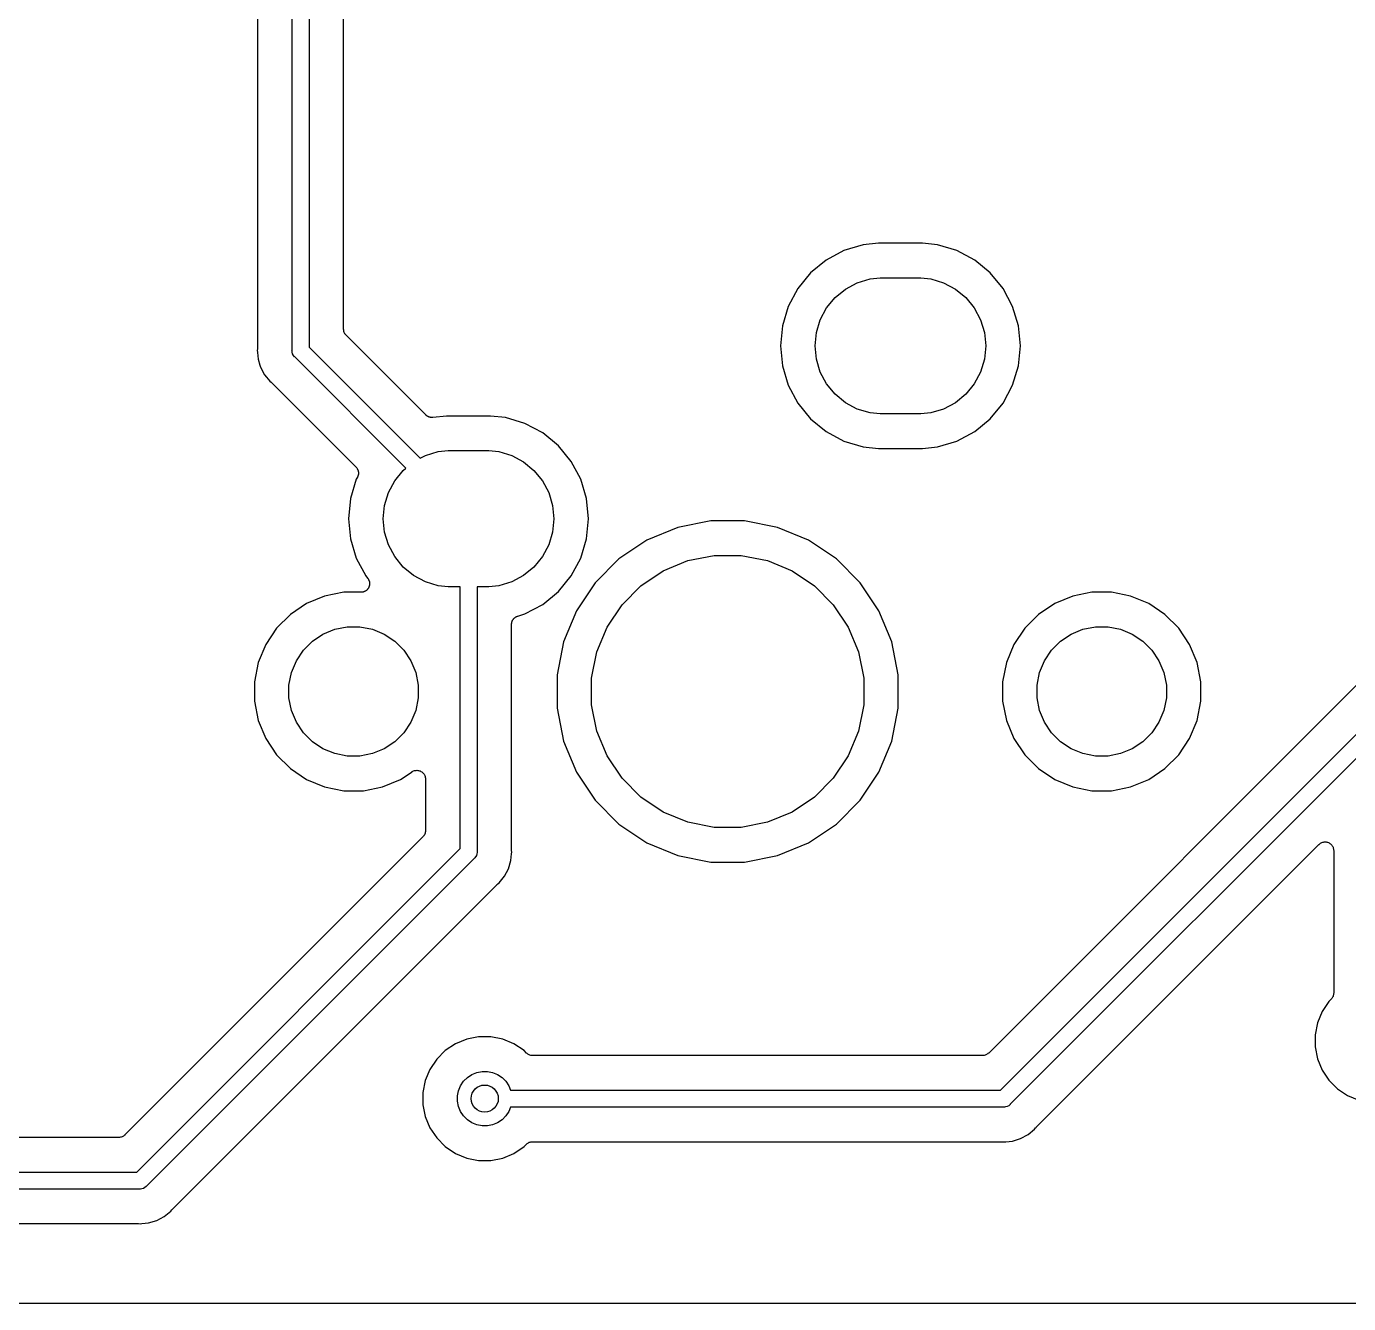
# Model space of a CAD drawing. Extents: x 1.13 to 10.46, y -5.5 to -3.29.
# Drawn here: x 7.171 to 7.936, y -5.498 to -4.758 of the extents above; entities that cross this region are included whole.
import ezdxf

# ---------------------------------------------------------------- set-up
doc = ezdxf.new("R2010")
doc.units = 0
doc.header["$MEASUREMENT"] = 0
doc.layers.add('BLACK', color=7, linetype='CONTINUOUS')

msp = doc.modelspace()

# ---------------------------------------------------------------- linework, layer by layer
at = {"layer": 'BLACK', "linetype": 'CONTINUOUS'}
for p, q in [((7.33445, -4.33228), (7.33445, -4.94402)), ((7.32461, -4.94582), (7.32461, -4.34237)), ((7.35445, -4.93367), (7.35445, -4.35409)), ((7.30461, -4.4435), (7.30461, -4.94459)), ((7.6441, -4.88819), (7.63379, -4.8937)), ((7.65529, -4.8848), (7.6441, -4.88819)), ((7.66401, -4.88394), (7.65529, -4.8848)), ((7.68953, -4.88394), (7.66401, -4.88394)), ((7.69825, -4.8848), (7.68953, -4.88394)), ((7.70944, -4.88819), (7.69825, -4.8848)), ((7.71976, -4.8937), (7.70944, -4.88819)), ((7.63379, -4.8937), (7.62474, -4.90112)), ((7.7288, -4.90112), (7.71976, -4.8937)), ((7.62474, -4.90112), (7.61733, -4.91016)), ((7.65179, -4.90676), (7.65921, -4.90451)), ((7.65921, -4.90451), (7.665, -4.90394)), ((7.665, -4.90394), (7.68855, -4.90394)), ((7.68855, -4.90394), (7.69433, -4.90451)), ((7.69433, -4.90451), (7.70175, -4.90676)), ((7.73622, -4.91016), (7.7288, -4.90112)), ((7.61733, -4.91016), (7.61181, -4.92048)), ((7.63896, -4.91533), (7.64495, -4.91041)), ((7.64495, -4.91041), (7.65179, -4.90676)), ((7.70175, -4.90676), (7.70859, -4.91041)), ((7.70859, -4.91041), (7.71459, -4.91533)), ((7.74173, -4.92048), (7.73622, -4.91016)), ((7.61181, -4.92048), (7.60842, -4.93167)), ((7.63404, -4.92133), (7.63896, -4.91533)), ((7.71459, -4.91533), (7.71951, -4.92133)), ((7.74513, -4.93167), (7.74173, -4.92048)), ((7.62813, -4.93559), (7.63038, -4.92817)), ((7.63038, -4.92817), (7.63404, -4.92133)), ((7.71951, -4.92133), (7.72316, -4.92817)), ((7.72316, -4.92817), (7.72541, -4.93559)), ((7.35449, -4.93413), (7.35445, -4.93367)), ((7.35453, -4.93459), (7.35449, -4.93413)), ((7.35454, -4.93461), (7.35453, -4.93459)), ((7.35454, -4.93464), (7.35454, -4.93461)), ((7.35468, -4.93508), (7.35454, -4.93464)), ((7.35481, -4.93553), (7.35468, -4.93508)), ((7.35482, -4.93555), (7.35481, -4.93553)), ((7.35483, -4.93557), (7.35482, -4.93555)), ((7.35504, -4.93598), (7.35483, -4.93557)), ((7.35526, -4.93639), (7.35504, -4.93598)), ((7.60842, -4.93167), (7.60727, -4.94331)), ((7.62737, -4.94331), (7.62813, -4.93559)), ((7.72541, -4.93559), (7.72617, -4.94331)), ((7.74627, -4.94331), (7.74513, -4.93167)), ((7.35527, -4.93641), (7.35526, -4.93639)), ((7.35528, -4.93644), (7.35527, -4.93641)), ((7.35558, -4.93679), (7.35528, -4.93644)), ((7.35586, -4.93716), (7.35558, -4.93679)), ((7.3559, -4.93719), (7.35586, -4.93716)), ((7.35591, -4.9372), (7.3559, -4.93719)), ((7.3559, -4.93719), (7.3559, -4.93719)), ((7.3559, -4.93719), (7.3559, -4.93719)), ((7.36555, -4.94684), (7.35591, -4.9372)), ((7.60727, -4.94331), (7.60842, -4.95495)), ((7.62813, -4.95102), (7.62737, -4.94331)), ((7.72617, -4.94331), (7.72541, -4.95102)), ((7.74513, -4.95495), (7.74627, -4.94331)), ((7.30458, -4.94508), (7.30449, -4.94606)), ((7.30449, -4.94606), (7.30458, -4.94704)), ((7.30461, -4.94466), (7.30458, -4.94487)), ((7.30458, -4.94487), (7.30458, -4.94508)), ((7.30458, -4.94704), (7.30458, -4.94705)), ((7.30458, -4.94705), (7.30497, -4.95095)), ((7.30461, -4.94459), (7.30461, -4.94466)), ((7.30497, -4.95095), (7.30604, -4.95447)), ((7.32458, -4.94606), (7.32461, -4.94582)), ((7.32461, -4.9463), (7.32458, -4.94606)), ((7.32468, -4.94703), (7.32461, -4.9463)), ((7.32461, -4.9463), (7.32461, -4.9463)), ((7.32496, -4.94796), (7.32468, -4.94703)), ((7.32542, -4.94881), (7.32496, -4.94796)), ((7.32603, -4.94956), (7.32542, -4.94881)), ((7.32622, -4.94971), (7.32603, -4.94956)), ((7.39054, -5.01403), (7.32622, -4.94971)), ((7.33445, -4.94402), (7.39879, -5.00836)), ((7.40199, -4.98328), (7.36555, -4.94684)), ((7.36555, -4.94684), (7.36555, -4.94684)), ((7.63038, -4.95845), (7.62813, -4.95102)), ((7.72541, -4.95102), (7.72316, -4.95845)), ((7.30604, -4.95447), (7.30604, -4.95448)), ((7.30604, -4.95448), (7.30639, -4.95565)), ((7.30639, -4.95565), (7.30871, -4.95998)), ((7.60842, -4.95495), (7.61181, -4.96614)), ((7.63404, -4.96529), (7.63038, -4.95845)), ((7.72316, -4.95845), (7.71951, -4.96529)), ((7.74173, -4.96614), (7.74513, -4.95495)), ((7.30871, -4.95998), (7.30991, -4.96144)), ((7.30991, -4.96144), (7.30991, -4.96144)), ((7.30991, -4.96144), (7.31182, -4.96377)), ((7.31182, -4.96377), (7.31258, -4.96439)), ((7.31258, -4.96439), (7.31264, -4.96444)), ((7.31264, -4.96444), (7.31278, -4.96459)), ((7.31278, -4.96459), (7.31295, -4.96472)), ((7.31295, -4.96472), (7.36159, -5.01337)), ((7.61181, -4.96614), (7.61733, -4.97645)), ((7.63896, -4.97128), (7.63404, -4.96529)), ((7.71951, -4.96529), (7.71459, -4.97128)), ((7.73622, -4.97645), (7.74173, -4.96614)), ((7.64495, -4.9762), (7.63896, -4.97128)), ((7.71459, -4.97128), (7.70859, -4.9762)), ((7.61733, -4.97645), (7.62474, -4.98549)), ((7.65179, -4.97986), (7.64495, -4.9762)), ((7.65921, -4.98211), (7.65179, -4.97986)), ((7.665, -4.98268), (7.65921, -4.98211)), ((7.69433, -4.98211), (7.68855, -4.98268)), ((7.70175, -4.97986), (7.69433, -4.98211)), ((7.70859, -4.9762), (7.70175, -4.97986)), ((7.7288, -4.98549), (7.73622, -4.97645)), ((7.40216, -4.98342), (7.40199, -4.98328)), ((7.40232, -4.98358), (7.40216, -4.98342)), ((7.40254, -4.98373), (7.40232, -4.98358)), ((7.40275, -4.9839), (7.40254, -4.98373)), ((7.40294, -4.98401), (7.40275, -4.9839)), ((7.40312, -4.98413), (7.40294, -4.98401)), ((7.40337, -4.98424), (7.40312, -4.98413)), ((7.40361, -4.98436), (7.40337, -4.98424)), ((7.40382, -4.98443), (7.40361, -4.98436)), ((7.40402, -4.98452), (7.40382, -4.98443)), ((7.40428, -4.98457), (7.40402, -4.98452)), ((7.40454, -4.98465), (7.40428, -4.98457)), ((7.40476, -4.98467), (7.40454, -4.98465)), ((7.40497, -4.98472), (7.40476, -4.98467)), ((7.40524, -4.98472), (7.40497, -4.98472)), ((7.40551, -4.98475), (7.40524, -4.98472)), ((7.40573, -4.98473), (7.40551, -4.98475)), ((7.40595, -4.98473), (7.40573, -4.98473)), ((7.40602, -4.98472), (7.40595, -4.98473)), ((7.41401, -4.98394), (7.40602, -4.98472)), ((7.43953, -4.98394), (7.41401, -4.98394)), ((7.44825, -4.9848), (7.43953, -4.98394)), ((7.45944, -4.98819), (7.44825, -4.9848)), ((7.46976, -4.9937), (7.45944, -4.98819)), ((7.62474, -4.98549), (7.63379, -4.99291)), ((7.68855, -4.98268), (7.665, -4.98268)), ((7.71976, -4.99291), (7.7288, -4.98549)), ((7.4788, -5.00112), (7.46976, -4.9937)), ((7.63379, -4.99291), (7.6441, -4.99842)), ((7.70944, -4.99842), (7.71976, -4.99291)), ((7.40179, -5.00676), (7.40921, -5.00451)), ((7.40921, -5.00451), (7.415, -5.00394)), ((7.415, -5.00394), (7.43855, -5.00394)), ((7.43855, -5.00394), (7.44433, -5.00451)), ((7.44433, -5.00451), (7.45175, -5.00676)), ((7.48622, -5.01016), (7.4788, -5.00112)), ((7.6441, -4.99842), (7.65529, -5.00182)), ((7.65529, -5.00182), (7.66401, -5.00268)), ((7.66401, -5.00268), (7.68953, -5.00268)), ((7.68953, -5.00268), (7.69825, -5.00182)), ((7.69825, -5.00182), (7.70944, -4.99842)), ((7.39879, -5.00836), (7.40179, -5.00676)), ((7.45175, -5.00676), (7.45859, -5.01041)), ((7.45859, -5.01041), (7.46459, -5.01533)), ((7.49173, -5.02048), (7.48622, -5.01016)), ((7.36181, -5.02048), (7.35842, -5.03167)), ((7.36159, -5.01337), (7.36164, -5.01342)), ((7.36164, -5.01342), (7.36178, -5.01359)), ((7.36178, -5.01359), (7.36194, -5.01375)), ((7.36246, -5.01926), (7.36181, -5.02048)), ((7.36194, -5.01375), (7.36208, -5.01397)), ((7.36208, -5.01397), (7.36225, -5.01418)), ((7.36225, -5.01418), (7.36235, -5.01438)), ((7.36235, -5.01438), (7.36247, -5.01457)), ((7.36255, -5.01905), (7.36246, -5.01926)), ((7.36247, -5.01457), (7.36257, -5.01481)), ((7.36266, -5.01886), (7.36255, -5.01905)), ((7.36257, -5.01481), (7.3627, -5.01505)), ((7.36274, -5.0186), (7.36266, -5.01886)), ((7.3627, -5.01505), (7.36276, -5.01526)), ((7.36284, -5.01836), (7.36274, -5.0186)), ((7.36276, -5.01526), (7.36284, -5.01547)), ((7.36284, -5.01547), (7.36289, -5.01573)), ((7.36288, -5.01814), (7.36284, -5.01836)), ((7.36295, -5.01793), (7.36288, -5.01814)), ((7.36289, -5.01573), (7.36297, -5.01598)), ((7.36298, -5.01766), (7.36295, -5.01793)), ((7.36297, -5.01598), (7.36299, -5.01621)), ((7.36303, -5.0174), (7.36298, -5.01766)), ((7.36299, -5.01621), (7.36303, -5.01643)), ((7.36303, -5.01643), (7.36303, -5.01669)), ((7.36303, -5.01669), (7.36305, -5.01696)), ((7.36305, -5.01696), (7.36303, -5.01718)), ((7.36303, -5.01718), (7.36303, -5.0174)), ((7.38404, -5.02133), (7.38896, -5.01533)), ((7.38896, -5.01533), (7.39054, -5.01403)), ((7.46459, -5.01533), (7.46951, -5.02133)), ((7.49513, -5.03167), (7.49173, -5.02048)), ((7.37813, -5.03559), (7.38038, -5.02817)), ((7.38038, -5.02817), (7.38404, -5.02133)), ((7.46951, -5.02133), (7.47316, -5.02817)), ((7.47316, -5.02817), (7.47541, -5.03559)), ((7.35842, -5.03167), (7.35727, -5.04331)), ((7.37737, -5.04331), (7.37813, -5.03559)), ((7.47541, -5.03559), (7.47617, -5.04331)), ((7.49627, -5.04331), (7.49513, -5.03167)), ((7.35727, -5.04331), (7.35842, -5.05495)), ((7.37813, -5.05102), (7.37737, -5.04331)), ((7.47617, -5.04331), (7.47541, -5.05102)), ((7.49513, -5.05495), (7.49627, -5.04331)), ((7.38038, -5.05845), (7.37813, -5.05102)), ((7.47541, -5.05102), (7.47316, -5.05845)), ((7.54797, -5.04836), (7.53, -5.0558)), ((7.56705, -5.04457), (7.54797, -5.04836)), ((7.5865, -5.04457), (7.56705, -5.04457)), ((7.60557, -5.04836), (7.5865, -5.04457)), ((7.62354, -5.0558), (7.60557, -5.04836)), ((7.35842, -5.05495), (7.36181, -5.06614)), ((7.38404, -5.06529), (7.38038, -5.05845)), ((7.47316, -5.05845), (7.46951, -5.06529)), ((7.49173, -5.06614), (7.49513, -5.05495)), ((7.53, -5.0558), (7.51383, -5.06661)), ((7.63971, -5.06661), (7.62354, -5.0558)), ((7.36181, -5.06614), (7.36733, -5.07645)), ((7.38896, -5.07128), (7.38404, -5.06529)), ((7.46951, -5.06529), (7.46459, -5.07128)), ((7.48622, -5.07645), (7.49173, -5.06614)), ((7.5538, -5.06759), (7.56902, -5.06457)), ((7.56902, -5.06457), (7.58453, -5.06457)), ((7.58453, -5.06457), (7.59974, -5.06759)), ((7.39495, -5.0762), (7.38896, -5.07128)), ((7.46459, -5.07128), (7.45859, -5.0762)), ((7.51383, -5.06661), (7.50008, -5.08036)), ((7.52658, -5.08215), (7.53947, -5.07353)), ((7.53947, -5.07353), (7.5538, -5.06759)), ((7.59974, -5.06759), (7.61407, -5.07353)), ((7.61407, -5.07353), (7.62697, -5.08215)), ((7.65347, -5.08036), (7.63971, -5.06661)), ((7.36733, -5.07645), (7.36838, -5.07773)), ((7.36838, -5.07773), (7.36842, -5.07779)), ((7.36842, -5.07779), (7.36855, -5.07798)), ((7.36855, -5.07798), (7.3687, -5.07817)), ((7.3687, -5.07817), (7.36881, -5.07839)), ((7.36881, -5.07839), (7.36895, -5.07861)), ((7.36895, -5.07861), (7.36904, -5.07882)), ((7.36904, -5.07882), (7.36915, -5.07903)), ((7.36915, -5.07903), (7.36922, -5.07928)), ((7.36922, -5.07928), (7.36932, -5.07951)), ((7.36932, -5.07951), (7.36936, -5.07974)), ((7.36936, -5.07974), (7.36942, -5.07997)), ((7.36944, -5.08168), (7.36941, -5.08191)), ((7.36942, -5.07997), (7.36945, -5.08022)), ((7.36948, -5.08145), (7.36944, -5.08168)), ((7.36945, -5.08022), (7.36949, -5.08047)), ((7.36949, -5.08119), (7.36948, -5.08145)), ((7.36949, -5.08047), (7.36949, -5.08071)), ((7.36949, -5.08071), (7.36951, -5.08094)), ((7.36951, -5.08094), (7.36949, -5.08119)), ((7.40179, -5.07986), (7.39495, -5.0762)), ((7.40921, -5.08211), (7.40179, -5.07986)), ((7.45175, -5.07986), (7.44433, -5.08211)), ((7.45859, -5.0762), (7.45175, -5.07986)), ((7.4788, -5.08549), (7.48622, -5.07645)), ((7.50008, -5.08036), (7.48927, -5.09654)), ((7.66427, -5.09654), (7.65347, -5.08036)), ((7.34349, -5.08811), (7.33305, -5.09244)), ((7.35458, -5.08591), (7.34349, -5.08811)), ((7.36451, -5.08591), (7.35458, -5.08591)), ((7.36475, -5.08588), (7.36451, -5.08591)), ((7.36498, -5.08588), (7.36475, -5.08588)), ((7.36523, -5.08584), (7.36498, -5.08588)), ((7.36548, -5.08581), (7.36523, -5.08584)), ((7.36571, -5.08574), (7.36548, -5.08581)), ((7.36594, -5.0857), (7.36571, -5.08574)), ((7.36618, -5.0856), (7.36594, -5.0857)), ((7.36642, -5.08553), (7.36618, -5.0856)), ((7.36663, -5.08542), (7.36642, -5.08553)), ((7.36684, -5.08533), (7.36663, -5.08542)), ((7.36706, -5.08519), (7.36684, -5.08533)), ((7.36728, -5.08507), (7.36706, -5.08519)), ((7.36746, -5.08492), (7.36728, -5.08507)), ((7.36766, -5.08479), (7.36746, -5.08492)), ((7.36784, -5.08461), (7.36766, -5.08479)), ((7.36804, -5.08445), (7.36784, -5.08461)), ((7.36819, -5.08427), (7.36804, -5.08445)), ((7.36835, -5.08411), (7.36819, -5.08427)), ((7.3685, -5.0839), (7.36835, -5.08411)), ((7.36866, -5.0837), (7.3685, -5.0839)), ((7.36877, -5.08349), (7.36866, -5.0837)), ((7.3689, -5.0833), (7.36877, -5.08349)), ((7.369, -5.08307), (7.3689, -5.0833)), ((7.36912, -5.08284), (7.369, -5.08307)), ((7.36919, -5.08262), (7.36912, -5.08284)), ((7.36928, -5.0824), (7.36919, -5.08262)), ((7.36934, -5.08215), (7.36928, -5.0824)), ((7.36941, -5.08191), (7.36934, -5.08215)), ((7.415, -5.08268), (7.40921, -5.08211)), ((7.42185, -5.08268), (7.415, -5.08268)), ((7.42185, -5.09276), (7.42185, -5.08268)), ((7.43855, -5.08268), (7.43169, -5.08268)), ((7.43169, -5.08268), (7.43169, -5.23603)), ((7.44433, -5.08211), (7.43855, -5.08268)), ((7.46976, -5.09291), (7.4788, -5.08549)), ((7.51561, -5.09311), (7.52658, -5.08215)), ((7.62697, -5.08215), (7.63793, -5.09311)), ((7.77656, -5.08811), (7.76612, -5.09244)), ((7.78765, -5.08591), (7.77656, -5.08811)), ((7.79896, -5.08591), (7.78765, -5.08591)), ((7.81005, -5.08811), (7.79896, -5.08591)), ((7.8205, -5.09244), (7.81005, -5.08811)), ((7.33305, -5.09244), (7.32364, -5.09872)), ((7.42185, -5.23423), (7.42185, -5.09276)), ((7.42185, -5.09276), (7.42185, -5.09276)), ((7.45944, -5.09842), (7.46976, -5.09291)), ((7.48927, -5.09654), (7.48183, -5.11451)), ((7.50699, -5.10601), (7.51561, -5.09311)), ((7.63793, -5.09311), (7.64655, -5.10601)), ((7.67172, -5.11451), (7.66427, -5.09654)), ((7.76612, -5.09244), (7.75672, -5.09872)), ((7.8299, -5.09872), (7.8205, -5.09244)), ((7.32364, -5.09872), (7.31565, -5.10672)), ((7.45169, -5.10441), (7.45172, -5.10419)), ((7.45169, -5.10448), (7.45169, -5.10441)), ((7.45169, -5.2348), (7.45169, -5.10448)), ((7.45172, -5.10397), (7.45177, -5.10371)), ((7.45172, -5.10419), (7.45172, -5.10397)), ((7.45177, -5.10371), (7.4518, -5.10344)), ((7.4518, -5.10344), (7.45187, -5.10323)), ((7.45187, -5.10323), (7.45191, -5.10301)), ((7.45191, -5.10301), (7.45202, -5.10277)), ((7.45202, -5.10277), (7.4521, -5.10251)), ((7.4521, -5.10251), (7.45221, -5.10232)), ((7.45221, -5.10232), (7.45229, -5.10211)), ((7.45229, -5.10211), (7.45244, -5.10189)), ((7.45244, -5.10189), (7.45257, -5.10166)), ((7.45257, -5.10166), (7.45271, -5.10149)), ((7.45271, -5.10149), (7.45284, -5.1013)), ((7.45284, -5.1013), (7.45302, -5.10111)), ((7.45302, -5.10111), (7.45319, -5.10091)), ((7.45319, -5.10091), (7.45337, -5.10077)), ((7.45337, -5.10077), (7.45353, -5.10061)), ((7.45353, -5.10061), (7.45375, -5.10047)), ((7.45375, -5.10047), (7.45396, -5.1003)), ((7.45396, -5.1003), (7.45415, -5.1002)), ((7.45415, -5.1002), (7.45434, -5.10007)), ((7.45434, -5.10007), (7.45458, -5.09997)), ((7.45458, -5.09997), (7.45482, -5.09985)), ((7.45482, -5.09985), (7.45503, -5.09978)), ((7.45503, -5.09978), (7.45524, -5.0997)), ((7.45524, -5.0997), (7.45944, -5.09842)), ((7.75672, -5.09872), (7.74872, -5.10672)), ((7.83789, -5.10672), (7.8299, -5.09872)), ((7.31565, -5.10672), (7.30937, -5.11612)), ((7.33639, -5.11426), (7.34252, -5.11016)), ((7.34252, -5.11016), (7.34933, -5.10734)), ((7.34933, -5.10734), (7.35655, -5.10591)), ((7.35655, -5.10591), (7.36392, -5.10591)), ((7.36392, -5.10591), (7.37115, -5.10734)), ((7.37115, -5.10734), (7.37795, -5.11016)), ((7.37795, -5.11016), (7.38408, -5.11426)), ((7.50106, -5.12034), (7.50699, -5.10601)), ((7.64655, -5.10601), (7.65249, -5.12034)), ((7.74872, -5.10672), (7.74244, -5.11612)), ((7.76946, -5.11426), (7.77559, -5.11016)), ((7.77559, -5.11016), (7.7824, -5.10734)), ((7.7824, -5.10734), (7.78962, -5.10591)), ((7.78962, -5.10591), (7.79699, -5.10591)), ((7.79699, -5.10591), (7.80422, -5.10734)), ((7.80422, -5.10734), (7.81102, -5.11016)), ((7.81102, -5.11016), (7.81715, -5.11426)), ((7.84418, -5.11612), (7.83789, -5.10672)), ((7.30937, -5.11612), (7.30504, -5.12656)), ((7.32709, -5.12559), (7.33118, -5.11946)), ((7.33118, -5.11946), (7.33639, -5.11426)), ((7.38408, -5.11426), (7.38929, -5.11946)), ((7.38929, -5.11946), (7.39338, -5.12559)), ((7.48183, -5.11451), (7.47803, -5.13358)), ((7.67551, -5.13358), (7.67172, -5.11451)), ((7.74244, -5.11612), (7.73811, -5.12656)), ((7.76016, -5.12559), (7.76426, -5.11946)), ((7.76426, -5.11946), (7.76946, -5.11426)), ((7.81715, -5.11426), (7.82236, -5.11946)), ((7.82236, -5.11946), (7.82645, -5.12559)), ((7.8485, -5.12656), (7.84418, -5.11612)), ((7.30504, -5.12656), (7.30283, -5.13765)), ((7.32427, -5.1324), (7.32709, -5.12559)), ((7.39338, -5.12559), (7.3962, -5.1324)), ((7.49803, -5.13555), (7.50106, -5.12034)), ((7.65249, -5.12034), (7.65551, -5.13555)), ((7.95434, -5.12606), (7.72787, -5.35253)), ((7.73811, -5.12656), (7.73591, -5.13765)), ((7.75734, -5.1324), (7.76016, -5.12559)), ((7.82645, -5.12559), (7.82927, -5.1324)), ((7.85071, -5.13765), (7.8485, -5.12656)), ((7.32283, -5.13962), (7.32427, -5.1324)), ((7.3962, -5.1324), (7.39764, -5.13962)), ((7.47803, -5.13358), (7.47803, -5.15303)), ((7.67551, -5.15303), (7.67551, -5.13358)), ((7.73469, -5.37399), (7.97581, -5.13287)), ((7.75591, -5.13962), (7.75734, -5.1324)), ((7.82927, -5.1324), (7.83071, -5.13962)), ((7.30283, -5.13765), (7.30283, -5.14896)), ((7.32283, -5.14699), (7.32283, -5.13962)), ((7.39764, -5.13962), (7.39764, -5.14699)), ((7.49803, -5.15106), (7.49803, -5.13555)), ((7.65551, -5.13555), (7.65551, -5.15106)), ((7.73591, -5.13765), (7.73591, -5.14896)), ((7.98404, -5.13856), (7.74038, -5.38222)), ((7.75591, -5.14699), (7.75591, -5.13962)), ((7.83071, -5.13962), (7.83071, -5.14699)), ((7.85071, -5.14896), (7.85071, -5.13765)), ((7.30283, -5.14896), (7.30504, -5.16005)), ((7.32427, -5.15422), (7.32283, -5.14699)), ((7.39764, -5.14699), (7.3962, -5.15422)), ((7.73591, -5.14896), (7.73811, -5.16005)), ((7.75734, -5.15422), (7.75591, -5.14699)), ((7.83071, -5.14699), (7.82927, -5.15422)), ((7.8485, -5.16005), (7.85071, -5.14896)), ((7.32709, -5.16102), (7.32427, -5.15422)), ((7.3962, -5.15422), (7.39338, -5.16102)), ((7.47803, -5.15303), (7.48183, -5.17211)), ((7.50106, -5.16627), (7.49803, -5.15106)), ((7.65551, -5.15106), (7.65249, -5.16627)), ((7.67172, -5.17211), (7.67551, -5.15303)), ((7.76016, -5.16102), (7.75734, -5.15422)), ((7.82927, -5.15422), (7.82645, -5.16102)), ((7.30504, -5.16005), (7.30937, -5.1705)), ((7.33118, -5.16715), (7.32709, -5.16102)), ((7.39338, -5.16102), (7.38929, -5.16715)), ((7.73811, -5.16005), (7.74244, -5.1705)), ((7.76426, -5.16715), (7.76016, -5.16102)), ((7.82645, -5.16102), (7.82236, -5.16715)), ((7.84418, -5.1705), (7.8485, -5.16005)), ((7.30937, -5.1705), (7.31565, -5.1799)), ((7.33639, -5.17236), (7.33118, -5.16715)), ((7.34252, -5.17645), (7.33639, -5.17236)), ((7.38408, -5.17236), (7.37795, -5.17645)), ((7.38929, -5.16715), (7.38408, -5.17236)), ((7.48183, -5.17211), (7.48927, -5.19008)), ((7.50699, -5.1806), (7.50106, -5.16627)), ((7.65249, -5.16627), (7.64655, -5.1806)), ((7.66427, -5.19008), (7.67172, -5.17211)), ((7.74244, -5.1705), (7.74872, -5.1799)), ((7.76946, -5.17236), (7.76426, -5.16715)), ((7.77559, -5.17645), (7.76946, -5.17236)), ((7.81715, -5.17236), (7.81102, -5.17645)), ((7.82236, -5.16715), (7.81715, -5.17236)), ((7.83789, -5.1799), (7.84418, -5.1705)), ((7.31565, -5.1799), (7.32364, -5.18789)), ((7.34933, -5.17927), (7.34252, -5.17645)), ((7.35655, -5.18071), (7.34933, -5.17927)), ((7.36392, -5.18071), (7.35655, -5.18071)), ((7.37115, -5.17927), (7.36392, -5.18071)), ((7.37795, -5.17645), (7.37115, -5.17927)), ((7.51561, -5.1935), (7.50699, -5.1806)), ((7.64655, -5.1806), (7.63793, -5.1935)), ((7.74872, -5.1799), (7.75672, -5.18789)), ((7.7824, -5.17927), (7.77559, -5.17645)), ((7.78962, -5.18071), (7.7824, -5.17927)), ((7.79699, -5.18071), (7.78962, -5.18071)), ((7.80422, -5.17927), (7.79699, -5.18071)), ((7.81102, -5.17645), (7.80422, -5.17927)), ((7.8299, -5.18789), (7.83789, -5.1799)), ((7.32364, -5.18789), (7.33305, -5.19418)), ((7.39641, -5.18894), (7.39689, -5.18889)), ((7.39689, -5.18889), (7.3969, -5.18889)), ((7.3969, -5.18889), (7.39691, -5.18889)), ((7.39691, -5.18889), (7.39738, -5.18894)), ((7.75672, -5.18789), (7.76612, -5.19418)), ((7.8205, -5.19418), (7.8299, -5.18789)), ((7.33305, -5.19418), (7.34349, -5.1985)), ((7.37698, -5.1985), (7.38743, -5.19418)), ((7.38743, -5.19418), (7.39407, -5.18973)), ((7.39407, -5.18973), (7.39411, -5.18971)), ((7.39411, -5.18971), (7.39413, -5.1897)), ((7.39411, -5.18971), (7.39411, -5.18971)), ((7.39411, -5.18971), (7.39411, -5.18971)), ((7.39413, -5.1897), (7.39456, -5.18948)), ((7.39456, -5.18948), (7.39498, -5.18926)), ((7.39498, -5.18926), (7.39499, -5.18925)), ((7.39499, -5.18925), (7.395, -5.18925)), ((7.395, -5.18925), (7.39546, -5.18911)), ((7.39546, -5.18911), (7.39591, -5.18898)), ((7.39591, -5.18898), (7.39592, -5.18898)), ((7.39592, -5.18898), (7.39593, -5.18898)), ((7.39593, -5.18898), (7.39641, -5.18894)), ((7.39738, -5.18894), (7.39786, -5.18899)), ((7.39786, -5.18899), (7.39787, -5.189)), ((7.39787, -5.189), (7.39788, -5.189)), ((7.39788, -5.189), (7.39833, -5.18914)), ((7.39833, -5.18914), (7.39879, -5.18928)), ((7.39879, -5.18928), (7.3988, -5.18929)), ((7.3988, -5.18929), (7.39881, -5.18929)), ((7.39881, -5.18929), (7.39922, -5.18952)), ((7.39922, -5.18952), (7.39965, -5.18975)), ((7.39965, -5.18975), (7.39965, -5.18975)), ((7.39965, -5.18975), (7.39966, -5.18976)), ((7.39966, -5.18976), (7.40002, -5.19006)), ((7.40002, -5.19006), (7.4004, -5.19037)), ((7.4004, -5.19037), (7.40041, -5.19038)), ((7.40041, -5.19038), (7.40041, -5.19038)), ((7.40041, -5.19038), (7.40071, -5.19075)), ((7.40071, -5.19075), (7.40102, -5.19113)), ((7.40102, -5.19113), (7.40102, -5.19113)), ((7.40102, -5.19113), (7.40103, -5.19114)), ((7.40103, -5.19114), (7.40125, -5.19156)), ((7.40125, -5.19156), (7.40147, -5.19199)), ((7.40147, -5.19199), (7.40148, -5.192)), ((7.40148, -5.192), (7.40148, -5.19201)), ((7.40148, -5.19201), (7.40162, -5.19246)), ((7.40162, -5.19246), (7.40176, -5.19292)), ((7.40176, -5.19292), (7.40176, -5.19293)), ((7.40176, -5.19293), (7.40176, -5.19294)), ((7.40176, -5.19294), (7.4018, -5.19341)), ((7.4018, -5.19341), (7.40185, -5.19389)), ((7.40185, -5.19389), (7.40185, -5.22388)), ((7.48927, -5.19008), (7.50008, -5.20625)), ((7.52658, -5.20447), (7.51561, -5.1935)), ((7.63793, -5.1935), (7.62697, -5.20447)), ((7.65347, -5.20625), (7.66427, -5.19008)), ((7.76612, -5.19418), (7.77656, -5.1985)), ((7.81005, -5.1985), (7.8205, -5.19418)), ((7.34349, -5.1985), (7.35458, -5.20071)), ((7.35458, -5.20071), (7.36589, -5.20071)), ((7.36589, -5.20071), (7.37698, -5.1985)), ((7.77656, -5.1985), (7.78765, -5.20071)), ((7.78765, -5.20071), (7.79896, -5.20071)), ((7.79896, -5.20071), (7.81005, -5.1985)), ((7.50008, -5.20625), (7.51383, -5.22)), ((7.53947, -5.21309), (7.52658, -5.20447)), ((7.62697, -5.20447), (7.61407, -5.21309)), ((7.63971, -5.22), (7.65347, -5.20625)), ((7.5538, -5.21902), (7.53947, -5.21309)), ((7.56902, -5.22205), (7.5538, -5.21902)), ((7.59974, -5.21902), (7.58453, -5.22205)), ((7.61407, -5.21309), (7.59974, -5.21902)), ((7.40068, -5.22705), (7.40039, -5.22741)), ((7.40098, -5.2267), (7.40068, -5.22705)), ((7.40099, -5.22668), (7.40098, -5.2267)), ((7.40101, -5.22666), (7.40099, -5.22668)), ((7.40122, -5.22625), (7.40101, -5.22666)), ((7.40145, -5.22585), (7.40122, -5.22625)), ((7.40147, -5.2258), (7.40145, -5.22582)), ((7.40145, -5.22582), (7.40145, -5.22585)), ((7.4016, -5.22535), (7.40147, -5.2258)), ((7.40174, -5.22492), (7.4016, -5.22535)), ((7.40175, -5.22486), (7.40174, -5.22489)), ((7.40174, -5.22489), (7.40174, -5.22492)), ((7.4018, -5.2244), (7.40175, -5.22486)), ((7.40185, -5.22395), (7.4018, -5.2244)), ((7.40185, -5.22388), (7.40185, -5.22389)), ((7.40185, -5.22389), (7.40185, -5.22389)), ((7.40185, -5.22389), (7.40185, -5.22389)), ((7.40185, -5.22389), (7.40185, -5.22395)), ((7.51383, -5.22), (7.53, -5.23081)), ((7.58453, -5.22205), (7.56902, -5.22205)), ((7.62354, -5.23081), (7.63971, -5.22)), ((7.40039, -5.22741), (7.22787, -5.39993)), ((7.23469, -5.42139), (7.42185, -5.23423)), ((7.45171, -5.23501), (7.45169, -5.2348)), ((7.53, -5.23081), (7.54797, -5.23825)), ((7.60557, -5.23825), (7.62354, -5.23081)), ((7.75539, -5.3955), (7.91907, -5.23181)), ((7.91907, -5.23181), (7.91911, -5.23178)), ((7.91911, -5.23178), (7.91912, -5.23177)), ((7.91911, -5.23178), (7.91911, -5.23178)), ((7.91911, -5.23178), (7.91911, -5.23178)), ((7.91912, -5.23177), (7.9195, -5.23146)), ((7.9195, -5.23146), (7.91987, -5.23117)), ((7.91987, -5.23117), (7.91988, -5.23116)), ((7.91988, -5.23116), (7.92031, -5.23093)), ((7.91988, -5.23116), (7.91988, -5.23116)), ((7.92031, -5.23093), (7.92073, -5.23071)), ((7.92073, -5.23071), (7.92074, -5.23071)), ((7.92074, -5.23071), (7.92075, -5.23071)), ((7.92075, -5.23071), (7.92121, -5.23057)), ((7.92121, -5.23057), (7.92167, -5.23044)), ((7.92167, -5.23044), (7.92168, -5.23044)), ((7.92168, -5.23044), (7.92169, -5.23043)), ((7.92169, -5.23043), (7.92216, -5.23039)), ((7.92216, -5.23039), (7.92264, -5.23035)), ((7.92264, -5.23035), (7.92265, -5.23035)), ((7.92265, -5.23035), (7.92266, -5.23035)), ((7.92266, -5.23035), (7.92313, -5.2304)), ((7.92313, -5.2304), (7.92361, -5.23045)), ((7.92361, -5.23045), (7.92362, -5.23045)), ((7.92362, -5.23045), (7.92363, -5.23046)), ((7.92363, -5.23046), (7.92408, -5.2306)), ((7.92408, -5.2306), (7.92454, -5.23074)), ((7.92454, -5.23074), (7.92455, -5.23074)), ((7.92455, -5.23074), (7.92456, -5.23075)), ((7.92456, -5.23075), (7.92497, -5.23097)), ((7.92497, -5.23097), (7.9254, -5.2312)), ((7.9254, -5.2312), (7.92541, -5.23121)), ((7.92541, -5.23121), (7.92542, -5.23121)), ((7.92542, -5.23121), (7.92578, -5.23151)), ((7.92578, -5.23151), (7.92615, -5.23183)), ((7.92615, -5.23183), (7.92616, -5.23183)), ((7.92616, -5.23183), (7.92617, -5.23184)), ((7.92617, -5.23184), (7.92646, -5.23221)), ((7.92646, -5.23221), (7.92677, -5.23258)), ((7.92677, -5.23258), (7.92678, -5.23259)), ((7.92678, -5.23259), (7.92678, -5.2326)), ((7.92678, -5.2326), (7.927, -5.23302)), ((7.927, -5.23302), (7.92723, -5.23344)), ((7.92723, -5.23344), (7.92723, -5.23345)), ((7.92723, -5.23345), (7.92724, -5.23346)), ((7.92724, -5.23346), (7.92737, -5.23392)), ((7.92737, -5.23392), (7.92751, -5.23438)), ((7.92751, -5.23438), (7.92751, -5.23439)), ((7.92751, -5.23439), (7.92751, -5.2344)), ((7.92751, -5.2344), (7.92756, -5.23487)), ((7.43008, -5.23992), (7.24038, -5.42962)), ((7.43027, -5.23977), (7.43008, -5.23992)), ((7.43042, -5.23958), (7.43027, -5.23977)), ((7.43088, -5.23902), (7.43042, -5.23958)), ((7.43042, -5.23958), (7.43042, -5.23958)), ((7.431, -5.2388), (7.43088, -5.23902)), ((7.43134, -5.23816), (7.431, -5.2388)), ((7.43162, -5.23723), (7.43134, -5.23816)), ((7.43169, -5.23651), (7.43162, -5.23723)), ((7.43169, -5.23603), (7.43172, -5.23627)), ((7.43172, -5.23627), (7.43169, -5.23651)), ((7.43169, -5.23651), (7.43169, -5.23651)), ((7.44991, -5.24585), (7.45133, -5.24115)), ((7.45133, -5.24115), (7.45172, -5.23725)), ((7.45171, -5.23522), (7.45171, -5.23501)), ((7.45172, -5.23529), (7.45171, -5.23522)), ((7.45181, -5.23627), (7.45172, -5.23529)), ((7.45172, -5.23725), (7.45181, -5.23627)), ((7.45172, -5.23725), (7.45172, -5.23725)), ((7.54797, -5.23825), (7.56705, -5.24205)), ((7.56705, -5.24205), (7.5865, -5.24205)), ((7.5865, -5.24205), (7.60557, -5.23825)), ((7.92756, -5.23487), (7.92761, -5.23535)), ((7.92761, -5.23535), (7.92761, -5.31781)), ((7.44759, -5.25018), (7.44991, -5.24585)), ((7.32692, -5.37136), (7.44335, -5.25493)), ((7.44335, -5.25493), (7.4434, -5.25488)), ((7.4434, -5.25488), (7.44357, -5.25475)), ((7.44357, -5.25475), (7.44372, -5.2546)), ((7.44372, -5.2546), (7.44448, -5.25398)), ((7.44448, -5.25398), (7.44759, -5.25018)), ((7.9275, -5.31885), (7.92736, -5.31929)), ((7.92751, -5.3188), (7.9275, -5.31882)), ((7.9275, -5.31882), (7.9275, -5.31885)), ((7.92755, -5.31834), (7.92751, -5.3188)), ((7.92761, -5.31788), (7.92755, -5.31834)), ((7.92761, -5.31781), (7.92761, -5.31782)), ((7.92761, -5.31782), (7.92761, -5.31783)), ((7.92761, -5.31783), (7.92761, -5.31783)), ((7.92761, -5.31783), (7.92761, -5.31788)), ((7.92476, -5.32273), (7.92085, -5.32858)), ((7.92614, -5.32134), (7.92476, -5.32273)), ((7.92643, -5.32099), (7.92614, -5.32134)), ((7.92673, -5.32063), (7.92643, -5.32099)), ((7.92674, -5.32061), (7.92673, -5.32063)), ((7.92676, -5.32059), (7.92674, -5.32061)), ((7.92698, -5.32018), (7.92676, -5.32059)), ((7.9272, -5.31978), (7.92698, -5.32018)), ((7.92721, -5.31975), (7.9272, -5.31978)), ((7.92722, -5.31973), (7.92721, -5.31975)), ((7.92736, -5.31929), (7.92722, -5.31973)), ((7.92085, -5.32858), (7.91815, -5.33509)), ((7.91815, -5.33509), (7.91678, -5.34199)), ((7.41919, -5.34723), (7.41334, -5.35115)), ((7.4257, -5.34454), (7.41919, -5.34723)), ((7.43261, -5.34317), (7.4257, -5.34454)), ((7.43965, -5.34317), (7.43261, -5.34317)), ((7.44655, -5.34454), (7.43965, -5.34317)), ((7.45306, -5.34723), (7.44655, -5.34454)), ((7.45892, -5.35115), (7.45306, -5.34723)), ((7.91678, -5.34199), (7.91678, -5.34903)), ((7.91678, -5.34903), (7.91815, -5.35594)), ((7.40836, -5.35613), (7.40445, -5.36198)), ((7.41334, -5.35115), (7.40836, -5.35613)), ((7.4603, -5.35253), (7.45892, -5.35115)), ((7.46065, -5.35282), (7.4603, -5.35253)), ((7.46101, -5.35312), (7.46065, -5.35282)), ((7.46103, -5.35313), (7.46101, -5.35312)), ((7.46105, -5.35315), (7.46103, -5.35313)), ((7.46146, -5.35336), (7.46105, -5.35315)), ((7.46186, -5.35359), (7.46146, -5.35336)), ((7.46189, -5.3536), (7.46186, -5.35359)), ((7.46191, -5.35361), (7.46189, -5.3536)), ((7.46235, -5.35374), (7.46191, -5.35361)), ((7.46279, -5.35388), (7.46235, -5.35374)), ((7.46282, -5.35389), (7.46279, -5.35388)), ((7.46284, -5.35389), (7.46282, -5.35389)), ((7.4633, -5.35394), (7.46284, -5.35389)), ((7.46376, -5.35399), (7.4633, -5.35394)), ((7.46381, -5.35399), (7.46376, -5.35399)), ((7.46382, -5.35399), (7.46381, -5.35399)), ((7.46383, -5.35399), (7.46382, -5.35399)), ((7.46382, -5.35399), (7.46382, -5.35399)), ((7.72433, -5.35399), (7.46383, -5.35399)), ((7.72479, -5.35395), (7.72433, -5.35399)), ((7.72525, -5.35391), (7.72479, -5.35395)), ((7.72528, -5.3539), (7.72525, -5.35391)), ((7.7253, -5.3539), (7.72528, -5.3539)), ((7.72575, -5.35376), (7.7253, -5.3539)), ((7.72619, -5.35363), (7.72575, -5.35376)), ((7.72621, -5.35362), (7.72619, -5.35363)), ((7.72624, -5.35361), (7.72621, -5.35362)), ((7.72665, -5.3534), (7.72624, -5.35361)), ((7.72706, -5.35319), (7.72665, -5.3534)), ((7.72708, -5.35317), (7.72706, -5.35319)), ((7.7271, -5.35316), (7.72708, -5.35317)), ((7.72746, -5.35286), (7.7271, -5.35316)), ((7.72782, -5.35258), (7.72746, -5.35286)), ((7.72786, -5.35254), (7.72782, -5.35258)), ((7.72787, -5.35253), (7.72786, -5.35254)), ((7.72786, -5.35254), (7.72786, -5.35254)), ((7.72786, -5.35254), (7.72786, -5.35254)), ((7.91815, -5.35594), (7.92085, -5.36245)), ((7.40445, -5.36198), (7.40175, -5.36849)), ((7.42867, -5.36496), (7.43153, -5.36377)), ((7.43153, -5.36377), (7.43458, -5.36317)), ((7.43458, -5.36317), (7.43768, -5.36317)), ((7.43768, -5.36317), (7.44072, -5.36377)), ((7.44072, -5.36377), (7.44359, -5.36496)), ((7.92085, -5.36245), (7.92476, -5.3683)), ((7.25539, -5.4429), (7.32692, -5.37136)), ((7.40175, -5.36849), (7.40038, -5.37539)), ((7.42098, -5.37432), (7.42217, -5.37145)), ((7.42217, -5.37145), (7.4239, -5.36887)), ((7.4239, -5.36887), (7.42609, -5.36668)), ((7.42609, -5.36668), (7.42867, -5.36496)), ((7.44359, -5.36496), (7.44617, -5.36668)), ((7.44617, -5.36668), (7.44836, -5.36887)), ((7.44836, -5.36887), (7.45008, -5.37145)), ((7.45008, -5.37145), (7.45113, -5.37399)), ((7.92476, -5.3683), (7.92974, -5.37328)), ((7.40038, -5.37539), (7.40038, -5.38243)), ((7.42038, -5.37736), (7.42098, -5.37432)), ((7.42038, -5.38046), (7.42038, -5.37736)), ((7.45113, -5.37399), (7.73469, -5.37399)), ((7.92974, -5.37328), (7.93559, -5.37719)), ((7.93559, -5.37719), (7.9421, -5.37989)), ((7.40038, -5.38243), (7.40175, -5.38934)), ((7.42098, -5.38351), (7.42038, -5.38046)), ((7.42217, -5.38637), (7.42098, -5.38351)), ((7.4239, -5.38895), (7.42217, -5.38637)), ((7.45008, -5.38637), (7.44836, -5.38895)), ((7.45113, -5.38383), (7.45008, -5.38637)), ((7.73649, -5.38383), (7.45113, -5.38383)), ((7.73673, -5.38386), (7.73649, -5.38383)), ((7.73697, -5.38383), (7.73673, -5.38386)), ((7.73769, -5.38376), (7.73697, -5.38383)), ((7.73697, -5.38383), (7.73697, -5.38383)), ((7.73862, -5.38348), (7.73769, -5.38376)), ((7.73947, -5.38303), (7.73862, -5.38348)), ((7.74022, -5.38241), (7.73947, -5.38303)), ((7.74038, -5.38222), (7.74022, -5.38241)), ((7.40175, -5.38934), (7.40445, -5.39585)), ((7.42609, -5.39115), (7.4239, -5.38895)), ((7.42867, -5.39287), (7.42609, -5.39115)), ((7.43153, -5.39406), (7.42867, -5.39287)), ((7.43458, -5.39466), (7.43153, -5.39406)), ((7.43768, -5.39466), (7.43458, -5.39466)), ((7.44072, -5.39406), (7.43768, -5.39466)), ((7.44359, -5.39287), (7.44072, -5.39406)), ((7.44617, -5.39115), (7.44359, -5.39287)), ((7.44836, -5.38895), (7.44617, -5.39115)), ((7.75526, -5.39566), (7.75539, -5.3955)), ((7.22433, -5.40139), (6.57443, -5.40139)), ((7.22479, -5.40135), (7.22433, -5.40139)), ((7.22525, -5.40131), (7.22479, -5.40135)), ((7.22528, -5.4013), (7.22525, -5.40131)), ((7.2253, -5.4013), (7.22528, -5.4013)), ((7.22575, -5.40116), (7.2253, -5.4013)), ((7.22619, -5.40103), (7.22575, -5.40116)), ((7.22621, -5.40102), (7.22619, -5.40103)), ((7.22624, -5.40101), (7.22621, -5.40102)), ((7.22665, -5.4008), (7.22624, -5.40101)), ((7.22706, -5.40059), (7.22665, -5.4008)), ((7.22708, -5.40057), (7.22706, -5.40059)), ((7.2271, -5.40056), (7.22708, -5.40057)), ((7.22746, -5.40026), (7.2271, -5.40056)), ((7.22782, -5.39998), (7.22746, -5.40026)), ((7.22786, -5.39994), (7.22782, -5.39998)), ((7.22787, -5.39993), (7.22786, -5.39994)), ((7.22786, -5.39994), (7.22786, -5.39994)), ((7.22786, -5.39994), (7.22786, -5.39994)), ((7.40445, -5.39585), (7.40836, -5.4017)), ((7.40836, -5.4017), (7.41334, -5.40668)), ((7.74161, -5.40347), (7.74631, -5.40205)), ((7.74631, -5.40205), (7.75064, -5.39973)), ((7.75064, -5.39973), (7.75443, -5.39662)), ((7.75443, -5.39662), (7.75506, -5.39586)), ((7.75506, -5.39586), (7.7551, -5.39581)), ((7.7551, -5.39581), (7.75526, -5.39566)), ((7.41334, -5.40668), (7.41919, -5.41059)), ((7.41919, -5.41059), (7.4257, -5.41329)), ((7.44655, -5.41329), (7.45306, -5.41059)), ((7.45306, -5.41059), (7.45892, -5.40668)), ((7.45892, -5.40668), (7.4603, -5.4053)), ((7.4603, -5.4053), (7.46031, -5.40529)), ((7.46031, -5.40529), (7.46035, -5.40525)), ((7.46031, -5.40529), (7.46031, -5.40529)), ((7.46031, -5.40529), (7.46031, -5.40529)), ((7.46035, -5.40525), (7.46071, -5.40496)), ((7.46071, -5.40496), (7.46107, -5.40467)), ((7.46107, -5.40467), (7.46109, -5.40466)), ((7.46109, -5.40466), (7.46111, -5.40464)), ((7.46111, -5.40464), (7.46152, -5.40443)), ((7.46152, -5.40443), (7.46193, -5.40421)), ((7.46193, -5.40421), (7.46195, -5.4042)), ((7.46195, -5.4042), (7.46198, -5.40419)), ((7.46198, -5.40419), (7.46242, -5.40406)), ((7.46242, -5.40406), (7.46286, -5.40393)), ((7.46286, -5.40393), (7.46289, -5.40393)), ((7.46289, -5.40393), (7.46291, -5.40392)), ((7.46291, -5.40392), (7.46337, -5.40388)), ((7.46337, -5.40388), (7.46383, -5.40383)), ((7.46383, -5.40383), (7.73526, -5.40383)), ((7.73526, -5.40383), (7.73533, -5.40384)), ((7.73533, -5.40384), (7.73554, -5.40386)), ((7.73554, -5.40386), (7.73575, -5.40386)), ((7.73575, -5.40386), (7.73673, -5.40396)), ((7.73673, -5.40396), (7.73771, -5.40386)), ((7.73771, -5.40386), (7.74161, -5.40347)), ((7.73771, -5.40386), (7.73771, -5.40386)), ((7.4257, -5.41329), (7.43261, -5.41466)), ((7.43261, -5.41466), (7.43965, -5.41466)), ((7.43965, -5.41466), (7.44655, -5.41329)), ((6.56209, -5.42139), (7.23469, -5.42139)), ((7.23649, -5.43123), (6.56252, -5.43123)), ((7.23673, -5.43126), (7.23649, -5.43123)), ((7.23697, -5.43123), (7.23673, -5.43126)), ((7.23769, -5.43116), (7.23697, -5.43123)), ((7.23697, -5.43123), (7.23697, -5.43123)), ((7.23862, -5.43088), (7.23769, -5.43116)), ((7.23947, -5.43043), (7.23862, -5.43088)), ((7.24022, -5.42981), (7.23947, -5.43043)), ((7.24038, -5.42962), (7.24022, -5.42981)), ((7.24631, -5.44945), (7.25064, -5.44713)), ((7.25064, -5.44713), (7.25443, -5.44402)), ((7.25443, -5.44402), (7.25506, -5.44326)), ((7.25506, -5.44326), (7.2551, -5.44321)), ((7.2551, -5.44321), (7.25526, -5.44306)), ((7.25526, -5.44306), (7.25539, -5.4429)), ((6.57563, -5.45123), (7.23526, -5.45123)), ((7.23526, -5.45123), (7.23533, -5.45124)), ((7.23533, -5.45124), (7.23554, -5.45126)), ((7.23554, -5.45126), (7.23575, -5.45126)), ((7.23575, -5.45126), (7.23673, -5.45136)), ((7.23673, -5.45136), (7.23771, -5.45126)), ((7.23771, -5.45126), (7.24161, -5.45087)), ((7.23771, -5.45126), (7.23771, -5.45126)), ((7.24161, -5.45087), (7.24631, -5.44945)), ((8.32486, -5.49751), (6.43994, -5.49743))]:
    msp.add_line(p, q, dxfattribs=at)
at = {"layer": 'BLACK'}
msp.add_circle((7.43613, -5.37891), 0.00787, dxfattribs=at)

doc.saveas('drawing.dxf')
